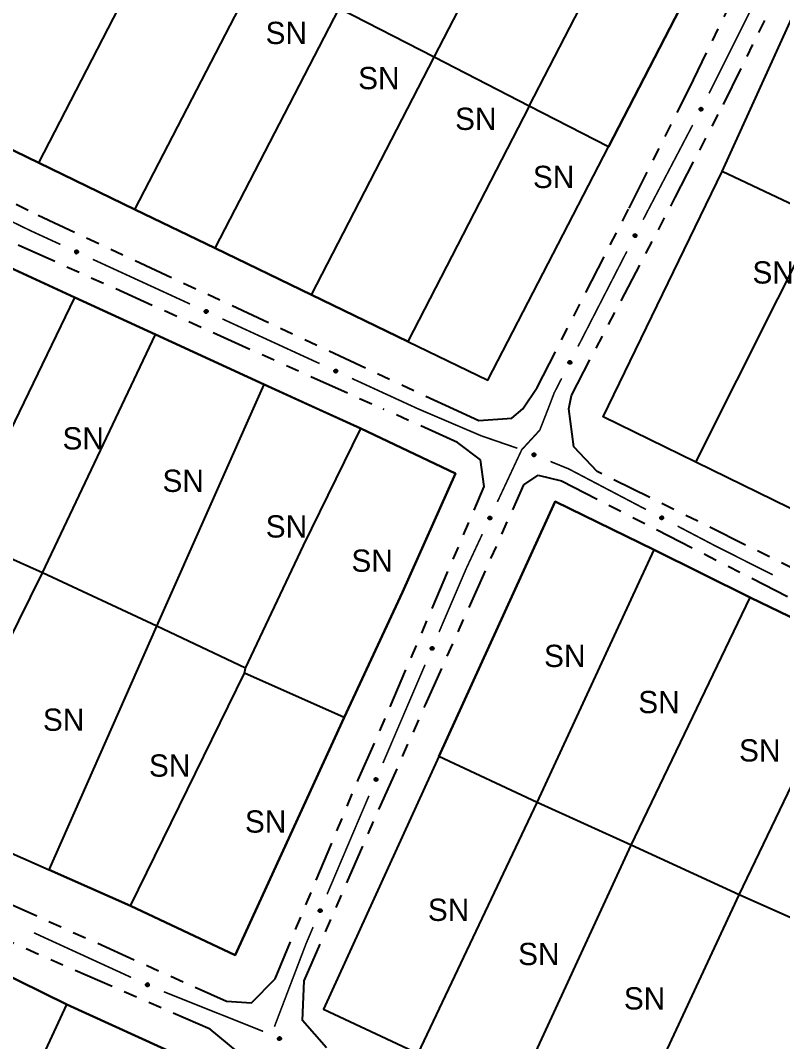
# Model space of a CAD drawing. Extents: x 203665 to 205970, y 4870865 to 4873745.
# Drawn here: x 205151.2 to 205236.7, y 4873229.3 to 4873343.9 of the extents above; entities that cross this region are included whole.
import ezdxf
from ezdxf.enums import TextEntityAlignment as Align

# ---------------------------------------------------------------- set-up
doc = ezdxf.new("R2010")
doc.units = 0
doc.header["$LTSCALE"] = 1.5
doc.header["$MEASUREMENT"] = 0
doc.linetypes.add('TRACO_25', pattern=[8, 3, -1, 1, -1, 1, -1])
for name, color, linetype in [('CD_MALHA_LOTES', 7, 'CONTINUOUS'), ('RU-QUADRA', 210, 'CONTINUOUS'), ('SV-EIXO-RUA-N-PAV', 6, 'CONTINUOUS'), ('SV-RUA-NAO-PAV', 7, 'CONTINUOUS'), ('Th_NmrPort', 1, 'CONTINUOUS')]:
    doc.layers.add(name, color=color, linetype=linetype)

msp = doc.modelspace()

# ---------------------------------------------------------------- linework, layer by layer
at = {"layer": 'CD_MALHA_LOTES', "linetype": 'Continuous', "flags": 128}
for points in [[(205197.585075, 4873339.765343), (205211.187871, 4873366.123618)], [(205208.245657, 4873334.268372), (205221.943674, 4873360.806744)], [(205230.906834, 4873356.37602), (205217.147501, 4873329.722563)], [(205153.238054, 4873327.924735), (205167.017197, 4873354.637187)], [(205229.883094, 4873326.952583), (205241.456047, 4873352.445776)], [(205164.033735, 4873322.693808), (205177.913708, 4873349.597317)], [(205173.030123, 4873318.334709), (205186.92018, 4873345.254068)], [(205197.585075, 4873339.765343), (205186.92018, 4873345.254068)], [(205183.82577, 4873313.103799), (205197.585075, 4873339.765343)], [(205208.245657, 4873334.268372), (205197.585075, 4873339.765343)], [(205208.245657, 4873334.268372), (205194.621399, 4873307.872898)], [(205217.147501, 4873329.722563), (205208.245657, 4873334.268372)], [(205153.238054, 4873327.924735), (205142.442355, 4873333.15567)], [(205203.617743, 4873303.51382), (205217.147501, 4873329.722563)], [(205164.033735, 4873322.693808), (205153.238054, 4873327.924735)], [(205216.5491, 4873299.401075), (205229.883094, 4873326.952583)], [(205240.736786, 4873321.834248), (205229.883094, 4873326.952583)], [(205173.030123, 4873318.334709), (205164.033735, 4873322.693808)], [(205226.933435, 4873294.316845), (205240.736786, 4873321.834248)], [(205183.82577, 4873313.103799), (205173.030123, 4873318.334709)], [(205146.559086, 4873317.730314), (205157.287552, 4873312.801602)], [(205144.36173, 4873286.056099), (205157.287552, 4873312.801602)], [(205157.287552, 4873312.801602), (205166.325986, 4873308.649299)], [(205194.621399, 4873307.872898), (205183.82577, 4873313.103799)], [(205153.651355, 4873281.912029), (205166.325986, 4873308.649299)], [(205166.325986, 4873308.649299), (205178.513735, 4873303.050184)], [(205194.621399, 4873307.872898), (205203.617743, 4873303.51382)], [(205166.497974, 4873275.903126), (205178.513735, 4873303.050184)], [(205178.513735, 4873303.050184), (205189.35943, 4873298.108438)], [(205226.933435, 4873294.316845), (205216.5491, 4873299.401075)], [(205182.936121, 4873284.985548), (205189.35943, 4873298.108438)], [(205189.35943, 4873298.108438), (205200, 4873293.066485)], [(205237.416462, 4873289.184295), (205226.933435, 4873294.316845)], [(205200, 4873293.066485), (205194.056043, 4873279.736392)], [(205198.107053, 4873261.296295), (205211.154794, 4873289.917146)], [(205211.154794, 4873289.917146), (205222.251114, 4873284.483776)], [(205153.651355, 4873281.912029), (205144.36173, 4873286.056099)], [(205176.443743, 4873271.206513), (205182.936121, 4873284.985548)], [(205209.126846, 4873256.130767), (205222.251114, 4873284.483776)], [(205222.251114, 4873284.483776), (205233.041328, 4873279.126932)], [(205140.286728, 4873254.8029), (205153.651355, 4873281.912029)], [(205166.497974, 4873275.903126), (205153.651355, 4873281.912029)], [(205194.056043, 4873279.736392), (205187.494598, 4873265.681086)], [(205219.687481, 4873251.34787), (205233.041328, 4873279.126932)], [(205233.041328, 4873279.126932), (205245.0177, 4873273.349193)], [(205154.411102, 4873248.586795), (205166.497974, 4873275.903126)], [(205176.443743, 4873271.206513), (205166.497974, 4873275.903126)], [(205231.816906, 4873245.761447), (205245.0177, 4873273.349193)], [(205176.305608, 4873270.65397), (205176.443743, 4873271.206513)], [(205163.528057, 4873244.511792), (205176.305608, 4873270.65397)], [(205187.494598, 4873265.681086), (205176.305608, 4873270.65397)], [(205187.494598, 4873265.681086), (205175.26959, 4873238.986364)], [(205198.107053, 4873261.296295), (205185.174102, 4873232.943285)], [(205209.126846, 4873256.130767), (205198.107053, 4873261.296295)], [(205195.811263, 4873227.969073), (205209.126846, 4873256.130767)], [(205219.687481, 4873251.34787), (205209.126846, 4873256.130767)], [(205140.286728, 4873254.8029), (205154.411102, 4873248.586795)], [(205206.563214, 4873222.880072), (205219.687481, 4873251.34787)], [(205231.816906, 4873245.761447), (205219.687481, 4873251.34787)], [(205163.528057, 4873244.511792), (205154.411102, 4873248.586795)], [(205218.501323, 4873217.140596), (205231.816906, 4873245.761447)], [(205243.295857, 4873240.634183), (205231.816906, 4873245.761447)], [(205175.26959, 4873238.986364), (205163.528057, 4873244.511792)], [(205145.605165, 4873238.749708), (205156.395685, 4873233.464555)], [(205145.054629, 4873209.075779), (205156.395685, 4873233.464555)], [(205156.395685, 4873233.464555), (205169.498459, 4873227.463705)], [(205185.174102, 4873232.943285), (205195.811263, 4873227.969073)]]:
    msp.add_lwpolyline(points, dxfattribs=at)
at = {"layer": 'RU-QUADRA', "linetype": 'Continuous', "flags": 128}
for points in [[(205142.442355, 4873333.15567), (205153.238054, 4873327.924735), (205164.033735, 4873322.693808), (205173.030123, 4873318.334709), (205183.82577, 4873313.103799), (205194.621399, 4873307.872898), (205203.617743, 4873303.51382), (205217.147501, 4873329.722563), (205230.906834, 4873356.37602), (205221.943674, 4873360.806744), (205211.187871, 4873366.123618), (205200.432056, 4873371.440499), (205191.468866, 4873375.871238), (205180.713028, 4873381.18813), (205169.957178, 4873386.505028), (205155.22, 4873393.79), (205144.355191, 4873398.873664)], [(205323.69735, 4873247.211118), (205314.847749, 4873251.567844), (205305.771235, 4873256.015336), (205296.967016, 4873260.009003), (205288.072032, 4873264.274964), (205279.857787, 4873268.404778), (205270.588803, 4873272.942926), (205259.739842, 4873278.25464), (205248.890881, 4873283.566353), (205237.416462, 4873289.184295), (205226.933435, 4873294.316845), (205216.5491, 4873299.401075), (205229.883094, 4873326.952583), (205241.456047, 4873352.445776), (205252.308851, 4873347.328497), (205263.161654, 4873342.211217), (205274.014458, 4873337.093937), (205284.867262, 4873331.976658), (205295.720065, 4873326.859378), (205304.964597, 4873322.559728), (205312.935615, 4873318.852391), (205322.527521, 4873314.391177)], [(205140.286728, 4873254.8029), (205154.411102, 4873248.586795), (205163.528057, 4873244.511792), (205175.26959, 4873238.986364), (205187.494598, 4873265.681086), (205194.056043, 4873279.736392), (205200, 4873293.066485), (205189.35943, 4873298.108438), (205184.674396, 4873300.219945), (205178.513735, 4873303.050184), (205166.325986, 4873308.649299), (205157.287552, 4873312.801602), (205146.559086, 4873317.730314)], [(205323.380673, 4873234.93297), (205313.355722, 4873239.830656), (205301.608929, 4873245.378816), (205290.28303, 4873251.118291), (205278.804079, 4873256.781241), (205267.057286, 4873262.482453), (205256.037493, 4873267.686244), (205245.0177, 4873273.349193), (205233.041328, 4873279.126932), (205222.251114, 4873284.483776), (205211.154794, 4873289.917146), (205198.107053, 4873261.296295), (205185.174102, 4873232.943285), (205195.811263, 4873227.969073)], [(205144.944521, 4873175.988522), (205157.716973, 4873203.240089), (205169.498459, 4873227.463705), (205156.395685, 4873233.464555), (205145.605165, 4873238.749708)]]:
    msp.add_lwpolyline(points, dxfattribs=at)
at = {"layer": 'SV-EIXO-RUA-N-PAV', "const_width": 0.18}
for points in [[(205233.756676, 4873346.399922), (205228.41931, 4873335.725191)], [(205226.58632, 4873332.170069), (205221.483568, 4873322.425228)], [(205144.845766, 4873323.944005), (205152.03897, 4873320.442888)], [(205221.428426, 4873322.319923), (205221.026142, 4873321.535985)], [(205221.483568, 4873322.425228), (205221.428426, 4873322.319923)], [(205152.03897, 4873320.442888), (205152.286077, 4873320.322616)], [(205152.286077, 4873320.322616), (205155.670326, 4873318.765758)], [(205219.199924, 4873317.977202), (205213.721273, 4873307.300856)], [(205159.304246, 4873317.094043), (205170.206004, 4873312.078901)], [(205173.839924, 4873310.407187), (205184.741683, 4873305.392045)], [(205188.375603, 4873303.720331), (205195.643442, 4873300.376903)], [(205211.438501, 4873302.852378), (205211.05141, 4873302.098045)], [(205211.895056, 4873303.742074), (205211.438501, 4873302.852378)], [(205211.05141, 4873302.098045), (205210.641996, 4873301.021097)], [(205210.641996, 4873301.021097), (205210.365625, 4873300.294114)], [(205195.643442, 4873300.376903), (205195.775963, 4873300.315939)], [(205195.775963, 4873300.315939), (205202.212935, 4873297.565415)], [(205210.365625, 4873300.294114), (205209.636882, 4873298.431607)], [(205209.636882, 4873298.431607), (205209.436885, 4873297.920456)], [(205202.212935, 4873297.565415), (205202.87869, 4873297.280938)], [(205202.87869, 4873297.280938), (205206.921821, 4873295.88904)], [(205209.436885, 4873297.920456), (205207.777925, 4873296.116067)], [(205207.777925, 4873296.116067), (205207.413555, 4873295.719755)], [(205207.413555, 4873295.719755), (205204.680081, 4873289.864762)], [(205210.635128, 4873294.403901), (205212.486637, 4873293.647651)], [(205212.486637, 4873293.647651), (205212.691841, 4873293.563835)], [(205212.691841, 4873293.563835), (205221.347366, 4873289.014353)], [(205224.88806, 4873287.153308), (205228.428753, 4873285.292263)], [(205202.987957, 4873286.240301), (205201.295833, 4873282.61584)], [(205228.428753, 4873285.292263), (205229.006441, 4873284.988622)], [(205229.006441, 4873284.988622), (205235.56627, 4873281.679159)], [(205201.178397, 4873282.364297), (205198.14156, 4873275.264086)], [(205201.295833, 4873282.61584), (205201.178397, 4873282.364297)], [(205196.568557, 4873271.586361), (205191.849548, 4873260.553186)], [(205190.276546, 4873256.875461), (205189.490044, 4873255.036598)], [(205189.475461, 4873255.002504), (205185.581814, 4873245.83194)], [(205189.490044, 4873255.036598), (205189.475461, 4873255.002504)], [(205184.018558, 4873242.150061), (205183.236931, 4873240.309122)], [(205163.612604, 4873236.496039), (205152.706649, 4873241.502051)], [(205183.211918, 4873240.250212), (205179.676062, 4873230.964642)], [(205183.236931, 4873240.309122), (205183.211918, 4873240.250212)], [(205178.417598, 4873230.436432), (205167.272652, 4873234.885045)]]:
    msp.add_lwpolyline(points, dxfattribs=at)
at = {"layer": 'SV-EIXO-RUA-N-PAV'}
for points in [[(205227.678265, 4873334.018079), (205227.693519, 4873333.97161), (205227.697127, 4873333.928553), (205227.689801, 4873333.891776), (205227.674852, 4873333.860964), (205227.656009, 4873333.831165), (205227.630382, 4873333.805313), (205227.595584, 4873333.782921), (205227.549077, 4873333.767291), (205227.504726, 4873333.766494), (205227.468285, 4873333.771748), (205227.43526, 4873333.785486), (205227.406618, 4873333.804276), (205227.380645, 4873333.831783), (205227.358296, 4873333.86727), (205227.343712, 4873333.914415), (205227.340464, 4873333.956651), (205227.348485, 4873333.992038), (205227.362506, 4873334.025152), (205227.382108, 4873334.055344), (205227.40741, 4873334.080576), (205227.44318, 4873334.103013), (205227.489903, 4873334.116791), (205227.531991, 4873334.120511), (205227.567482, 4873334.11299), (205227.599772, 4873334.098451), (205227.62989, 4873334.079915), (205227.65695, 4873334.055237), (205227.678265, 4873334.018079)], [(205220.276569, 4873319.834168), (205220.292207, 4873319.787827), (205220.296171, 4873319.744801), (205220.289148, 4873319.707964), (205220.274454, 4873319.67703), (205220.255857, 4873319.647077), (205220.230445, 4873319.621014), (205220.195833, 4873319.598335), (205220.149457, 4873319.582322), (205220.105114, 4873319.581158), (205220.068631, 4873319.586111), (205220.035493, 4873319.599575), (205220.006698, 4873319.618129), (205219.980498, 4873319.645421), (205219.957857, 4873319.680721), (205219.942884, 4873319.727744), (205219.939287, 4873319.769952), (205219.947016, 4873319.805404), (205219.960763, 4873319.838633), (205219.980115, 4873319.868986), (205220.005208, 4873319.894426), (205220.040791, 4873319.917157), (205220.087398, 4873319.931321), (205220.129455, 4873319.935389), (205220.165006, 4873319.92816), (205220.197415, 4873319.913889), (205220.227685, 4873319.895602), (205220.254948, 4873319.871148), (205220.276569, 4873319.834168)], [(205157.402761, 4873318.089955), (205157.448387, 4873318.107568), (205157.491203, 4873318.113375), (205157.528308, 4873318.107941), (205157.559844, 4873318.094589), (205157.590568, 4873318.077296), (205157.617698, 4873318.053026), (205157.641843, 4873318.01942), (205157.659833, 4873317.973774), (205157.662899, 4873317.929522), (205157.659518, 4873317.89286), (205157.647489, 4873317.859175), (205157.630189, 4873317.829609), (205157.604047, 4873317.802262), (205157.569751, 4873317.778126), (205157.523415, 4873317.761147), (205157.481401, 4873317.755742), (205157.445649, 4873317.76194), (205157.411861, 4873317.774248), (205157.380705, 4873317.792279), (205157.354211, 4873317.816256), (205157.329972, 4873317.85083), (205157.31382, 4873317.896787), (205157.30795, 4873317.938629), (205157.313646, 4873317.974458), (205157.326511, 4873318.007451), (205157.343482, 4873318.038478), (205157.366743, 4873318.066765), (205157.402761, 4873318.089955)], [(205171.938439, 4873311.403098), (205171.984066, 4873311.420711), (205172.026882, 4873311.426519), (205172.063986, 4873311.421085), (205172.095522, 4873311.407733), (205172.126247, 4873311.39044), (205172.153377, 4873311.36617), (205172.177522, 4873311.332564), (205172.195511, 4873311.286918), (205172.198578, 4873311.242666), (205172.195196, 4873311.206004), (205172.183167, 4873311.172318), (205172.165868, 4873311.142753), (205172.139726, 4873311.115405), (205172.10543, 4873311.091269), (205172.059094, 4873311.074291), (205172.017079, 4873311.068885), (205171.981328, 4873311.075084), (205171.947539, 4873311.087392), (205171.916384, 4873311.105423), (205171.889889, 4873311.1294), (205171.865651, 4873311.163974), (205171.849499, 4873311.20993), (205171.843629, 4873311.251773), (205171.849324, 4873311.287602), (205171.86219, 4873311.320594), (205171.87916, 4873311.351621), (205171.902421, 4873311.379909), (205171.938439, 4873311.403098)], [(205212.9717, 4873305.599039), (205212.987338, 4873305.552698), (205212.991302, 4873305.509672), (205212.984279, 4873305.472835), (205212.969585, 4873305.441902), (205212.950989, 4873305.411948), (205212.925577, 4873305.385885), (205212.890964, 4873305.363206), (205212.844588, 4873305.347193), (205212.800246, 4873305.346029), (205212.763763, 4873305.350982), (205212.730625, 4873305.364447), (205212.701829, 4873305.383), (205212.675629, 4873305.410292), (205212.652988, 4873305.445592), (205212.638015, 4873305.492615), (205212.634419, 4873305.534823), (205212.642147, 4873305.570275), (205212.655894, 4873305.603504), (205212.675247, 4873305.633857), (205212.700339, 4873305.659297), (205212.735922, 4873305.682029), (205212.78253, 4873305.696192), (205212.824586, 4873305.70026), (205212.860137, 4873305.693031), (205212.892547, 4873305.678761), (205212.922817, 4873305.660474), (205212.950079, 4873305.636019), (205212.9717, 4873305.599039)], [(205186.474118, 4873304.716242), (205186.519745, 4873304.733855), (205186.56256, 4873304.739663), (205186.599665, 4873304.734228), (205186.631201, 4873304.720877), (205186.661926, 4873304.703583), (205186.689056, 4873304.679314), (205186.7132, 4873304.645707), (205186.73119, 4873304.600061), (205186.734257, 4873304.55581), (205186.730875, 4873304.519148), (205186.718846, 4873304.485462), (205186.701546, 4873304.455896), (205186.675404, 4873304.428549), (205186.641109, 4873304.404413), (205186.594772, 4873304.387435), (205186.552758, 4873304.382029), (205186.517006, 4873304.388228), (205186.483218, 4873304.400535), (205186.452062, 4873304.418566), (205186.425568, 4873304.442543), (205186.401329, 4873304.477118), (205186.385178, 4873304.523074), (205186.379308, 4873304.564917), (205186.385003, 4873304.600745), (205186.397869, 4873304.633738), (205186.414839, 4873304.664765), (205186.4381, 4873304.693053), (205186.474118, 4873304.716242)], [(205208.69223, 4873295.316388), (205208.73705, 4873295.335964), (205208.779573, 4873295.343623), (205208.816878, 4873295.339804), (205208.848964, 4873295.327833), (205208.88041, 4873295.311888), (205208.908567, 4873295.288818), (205208.934147, 4873295.256291), (205208.9541, 4873295.211469), (205208.959083, 4873295.167392), (205208.957295, 4873295.130617), (205208.946739, 4873295.096442), (205208.930738, 4873295.066153), (205208.905807, 4873295.037698), (205208.872591, 4873295.012097), (205208.827034, 4873294.993124), (205208.785294, 4873294.985901), (205208.749307, 4873294.990543), (205208.715017, 4873295.001373), (205208.683108, 4873295.018036), (205208.655599, 4873295.040841), (205208.629883, 4873295.074331), (205208.611753, 4873295.119544), (205208.604073, 4873295.161092), (205208.608209, 4873295.197134), (205208.619632, 4873295.230654), (205208.63524, 4873295.262388), (205208.657252, 4873295.291658), (205208.69223, 4873295.316388)], [(205203.994546, 4873288.136155), (205204.011902, 4873288.09043), (205204.017469, 4873288.047582), (205204.011826, 4873288.010509), (205203.998297, 4873287.979048), (205203.980831, 4873287.948422), (205203.956409, 4873287.921428), (205203.922668, 4873287.897473), (205203.876921, 4873287.87974), (205203.832653, 4873287.876923), (205203.796011, 4873287.88051), (205203.762393, 4873287.892729), (205203.732925, 4873287.910194), (205203.705725, 4873287.93649), (205203.681783, 4873287.970921), (205203.665065, 4873288.017352), (205203.659896, 4873288.059396), (205203.666295, 4873288.095112), (205203.678793, 4873288.128831), (205203.696999, 4873288.159884), (205203.721124, 4873288.186243), (205203.755834, 4873288.210287), (205203.801881, 4873288.22618), (205203.843756, 4873288.231815), (205203.879552, 4873288.225918), (205203.912472, 4873288.212867), (205203.943403, 4873288.195723), (205203.971559, 4873288.172303), (205203.994546, 4873288.136155)], [(205223.041747, 4873288.24812), (205223.088239, 4873288.263302), (205223.131302, 4873288.266844), (205223.168068, 4873288.25946), (205223.198856, 4873288.244464), (205223.228626, 4873288.225574), (205223.254438, 4873288.199907), (205223.276776, 4873288.165074), (205223.292334, 4873288.118543), (205223.293062, 4873288.074191), (205223.287752, 4873288.037759), (205223.273963, 4873288.004754), (205223.255128, 4873287.976142), (205223.22758, 4873287.950211), (205223.192059, 4873287.927918), (205223.144892, 4873287.913407), (205223.102651, 4873287.910225), (205223.067276, 4873287.9183), (205223.034183, 4873287.932373), (205223.004022, 4873287.952022), (205222.97883, 4873287.977363), (205222.956448, 4873288.013168), (205222.942742, 4873288.059912), (205222.939088, 4873288.102006), (205222.946664, 4873288.137484), (205222.961253, 4873288.169752), (205222.979836, 4873288.199841), (205223.004556, 4873288.226863), (205223.041747, 4873288.24812)], [(205197.512773, 4873273.514039), (205197.531611, 4873273.468904), (205197.538572, 4873273.426261), (205197.534142, 4873273.389023), (205197.521646, 4873273.357138), (205197.505188, 4873273.325958), (205197.48166, 4873273.298183), (205197.448718, 4873273.27314), (205197.403574, 4873273.253924), (205197.359422, 4873273.249664), (205197.322682, 4873273.252055), (205197.288684, 4873273.26317), (205197.258661, 4873273.279665), (205197.230618, 4873273.305059), (205197.205565, 4873273.338691), (205197.187342, 4873273.384552), (205197.180804, 4873273.426405), (205197.186036, 4873273.462311), (205197.197427, 4873273.496419), (205197.21461, 4873273.528051), (205197.237863, 4873273.555182), (205197.27177, 4873273.580346), (205197.317274, 4873273.597732), (205197.358943, 4873273.60473), (205197.394912, 4873273.600004), (205197.42824, 4873273.588033), (205197.459714, 4873273.571907), (205197.488619, 4873273.549418), (205197.512773, 4873273.514039)], [(205191.220761, 4873258.803139), (205191.239599, 4873258.758004), (205191.246561, 4873258.715361), (205191.24213, 4873258.678123), (205191.229635, 4873258.646238), (205191.213177, 4873258.615058), (205191.189649, 4873258.587282), (205191.156706, 4873258.562239), (205191.111563, 4873258.543024), (205191.06741, 4873258.538764), (205191.03067, 4873258.541154), (205190.996672, 4873258.55227), (205190.96665, 4873258.568765), (205190.938607, 4873258.594159), (205190.913554, 4873258.627791), (205190.895331, 4873258.673652), (205190.888793, 4873258.715505), (205190.894024, 4873258.751411), (205190.905415, 4873258.785519), (205190.922598, 4873258.81715), (205190.945851, 4873258.844282), (205190.979759, 4873258.869445), (205191.025262, 4873258.886832), (205191.066931, 4873258.893829), (205191.102901, 4873258.889103), (205191.136228, 4873258.877133), (205191.167703, 4873258.861006), (205191.196608, 4873258.838517), (205191.220761, 4873258.803139)], [(205184.957664, 4873244.080233), (205184.976623, 4873244.035149), (205184.983697, 4873243.992524), (205184.979365, 4873243.955274), (205184.966954, 4873243.923356), (205184.950579, 4873243.892133), (205184.927124, 4873243.864295), (205184.894248, 4873243.839165), (205184.849156, 4873243.81983), (205184.805014, 4873243.815453), (205184.768268, 4873243.817746), (205184.734241, 4873243.828771), (205184.704175, 4873243.845187), (205184.676065, 4873243.870507), (205184.650923, 4873243.904072), (205184.632578, 4873243.949885), (205184.625929, 4873243.99172), (205184.631066, 4873244.02764), (205184.642366, 4873244.061778), (205184.659466, 4873244.093455), (205184.682647, 4873244.120648), (205184.716488, 4873244.145901), (205184.761945, 4873244.163408), (205184.803595, 4873244.170516), (205184.839577, 4873244.165885), (205184.872936, 4873244.154003), (205184.904453, 4873244.13796), (205184.933418, 4873244.115548), (205184.957664, 4873244.080233)], [(205165.514922, 4873235.50172), (205165.46931, 4873235.484069), (205165.426499, 4873235.478225), (205165.38939, 4873235.483629), (205165.357843, 4873235.496954), (205165.327104, 4873235.514222), (205165.299953, 4873235.538468), (205165.27578, 4873235.572055), (205165.257753, 4873235.617685), (205165.254649, 4873235.661934), (205165.258, 4873235.698599), (205165.270001, 4873235.732295), (205165.287276, 4873235.761875), (205165.313394, 4873235.789245), (205165.34767, 4873235.813409), (205165.393992, 4873235.830426), (205165.436002, 4873235.835867), (205165.471759, 4873235.829698), (205165.505557, 4873235.817419), (205165.536728, 4873235.799414), (205165.563242, 4873235.775459), (205165.58751, 4873235.740905), (205165.6037, 4873235.694963), (205165.609605, 4873235.653125), (205165.60394, 4873235.617291), (205165.591102, 4873235.584288), (205165.574158, 4873235.553247), (205165.55092, 4873235.52494), (205165.514922, 4873235.50172)], [(205180.326557, 4873229.466077), (205180.280568, 4873229.449433), (205180.237639, 4873229.444532), (205180.200658, 4873229.45075), (205180.169411, 4873229.464766), (205180.139059, 4873229.482705), (205180.112449, 4873229.507543), (205180.08902, 4873229.541653), (205180.072, 4873229.587669), (205180.06987, 4873229.631976), (205180.074026, 4873229.668558), (205180.086765, 4873229.701982), (205180.104686, 4873229.731175), (205180.131401, 4873229.757963), (205180.166199, 4873229.781368), (205180.212884, 4873229.797363), (205180.255004, 4873229.801879), (205180.290616, 4873229.794925), (205180.324137, 4873229.781906), (205180.354904, 4873229.76322), (205180.380885, 4873229.738688), (205180.404387, 4873229.703608), (205180.419563, 4873229.657321), (205180.424547, 4873229.615363), (205180.418095, 4873229.579663), (205180.404534, 4873229.54695), (205180.386912, 4873229.516289), (205180.363057, 4873229.4885), (205180.326557, 4873229.466077)]]:
    msp.add_lwpolyline(points, close=True, dxfattribs=at)
for points in [[(205227.382108, 4873334.055344), (205227.340464, 4873333.956651)], [(205227.40741, 4873334.080576), (205227.343712, 4873333.914415)], [(205227.393309, 4873334.06382), (205227.344631, 4873333.941444)], [(205227.424848, 4873334.085812), (205227.354192, 4873333.89793)], [(205227.44318, 4873334.103013), (205227.358296, 4873333.86727)], [(205227.466115, 4873334.105791), (205227.370429, 4873333.852461)], [(205227.489903, 4873334.116791), (205227.380645, 4873333.831783)], [(205227.509053, 4873334.117193), (205227.394896, 4873333.822706)], [(205227.531991, 4873334.120511), (205227.406618, 4873333.804276)], [(205227.547445, 4873334.114033), (205227.421895, 4873333.797787)], [(205227.567482, 4873334.11299), (205227.43526, 4873333.785486)], [(205227.582039, 4873334.103619), (205227.450273, 4873333.781387)], [(205227.599772, 4873334.098451), (205227.468285, 4873333.771748)], [(205227.614045, 4873334.08532), (205227.490393, 4873333.772701)], [(205227.62989, 4873334.079915), (205227.504726, 4873333.766494)], [(205227.6411, 4873334.063451), (205227.529418, 4873333.770749)], [(205227.65695, 4873334.055237), (205227.549077, 4873333.767291)], [(205227.665624, 4873334.036747), (205227.572298, 4873333.779101)], [(205227.678265, 4873334.018079), (205227.595584, 4873333.782921)], [(205227.685545, 4873333.992429), (205227.61604, 4873333.800864)], [(205227.693519, 4873333.97161), (205227.630382, 4873333.805313)], [(205227.695682, 4873333.947074), (205227.646428, 4873333.826539)], [(205227.697127, 4873333.928553), (205227.656009, 4873333.831165)], [(205219.980115, 4873319.868986), (205219.939287, 4873319.769952)], [(205220.005208, 4873319.894426), (205219.942884, 4873319.727744)], [(205219.991246, 4873319.877554), (205219.94358, 4873319.75478)], [(205220.022602, 4873319.899806), (205219.953499, 4873319.711347)], [(205220.040791, 4873319.917157), (205219.957857, 4873319.680721)], [(205220.063703, 4873319.920124), (205219.970112, 4873319.666013)], [(205220.087398, 4873319.931321), (205219.980498, 4873319.645421)], [(205220.106544, 4873319.931881), (205219.994824, 4873319.636462)], [(205220.129455, 4873319.935389), (205220.006698, 4873319.618129)], [(205220.144961, 4873319.929038), (205220.022027, 4873319.611766)], [(205220.165006, 4873319.92816), (205220.035493, 4873319.599575)], [(205220.179641, 4873319.91891), (205220.05054, 4873319.595601)], [(205220.197415, 4873319.913889), (205220.068631, 4873319.586111)], [(205220.211796, 4873319.900876), (205220.09073, 4873319.587246)], [(205220.227685, 4873319.895602), (205220.105114, 4873319.581158)], [(205220.239031, 4873319.879232), (205220.12977, 4873319.585617)], [(205220.254948, 4873319.871148), (205220.149457, 4873319.582322)], [(205220.263775, 4873319.852731), (205220.17258, 4873319.594323)], [(205220.276569, 4873319.834168), (205220.195833, 4873319.598335)], [(205220.284061, 4873319.808579), (205220.216141, 4873319.616446)], [(205220.292207, 4873319.787827), (205220.230445, 4873319.621014)], [(205220.294572, 4873319.76331), (205220.246315, 4873319.642372)], [(205220.296171, 4873319.744801), (205220.255857, 4873319.647077)], [(205157.30795, 4873317.938629), (205157.630189, 4873317.829609)], [(205157.312438, 4873317.915891), (205157.612383, 4873317.816959)], [(205157.313629, 4873317.954395), (205157.635888, 4873317.845198)], [(205157.313646, 4873317.974458), (205157.647489, 4873317.859175)], [(205157.31382, 4873317.896787), (205157.604047, 4873317.802262)], [(205157.322258, 4873317.989477), (205157.650814, 4873317.874379)], [(205157.326024, 4873317.873593), (205157.58392, 4873317.791001)], [(205157.326511, 4873318.007451), (205157.659518, 4873317.89286)], [(205157.329972, 4873317.85083), (205157.569751, 4873317.778126)], [(205157.338895, 4873318.022377), (205157.657434, 4873317.91489)], [(205157.343482, 4873318.038478), (205157.662899, 4873317.929522)], [(205157.348089, 4873317.833403), (205157.539341, 4873317.772457)], [(205157.354211, 4873317.816256), (205157.523415, 4873317.761147)], [(205157.35935, 4873318.050516), (205157.657386, 4873317.953964)], [(205157.366743, 4873318.066765), (205157.659833, 4873317.973774)], [(205157.371666, 4873317.803031), (205157.496375, 4873317.760681)], [(205157.380705, 4873317.792279), (205157.481401, 4873317.755742)], [(205157.384764, 4873318.076375), (205157.64685, 4873317.996361)], [(205157.402761, 4873318.089955), (205157.641843, 4873318.01942)], [(205157.428004, 4873318.098539), (205157.622876, 4873318.038931)], [(205157.448387, 4873318.107568), (205157.617698, 4873318.053026)], [(205157.47278, 4873318.110984), (205157.595679, 4873318.067965)], [(205157.491203, 4873318.113375), (205157.590568, 4873318.077296)], [(205171.843629, 4873311.251773), (205172.165868, 4873311.142753)], [(205171.848117, 4873311.229034), (205172.148062, 4873311.130102)], [(205171.849308, 4873311.267538), (205172.171566, 4873311.158341)], [(205171.849324, 4873311.287602), (205172.183167, 4873311.172318)], [(205171.849499, 4873311.20993), (205172.139726, 4873311.115405)], [(205171.857937, 4873311.30262), (205172.186492, 4873311.187522)], [(205171.861703, 4873311.186737), (205172.119598, 4873311.104145)], [(205171.86219, 4873311.320594), (205172.195196, 4873311.206004)], [(205171.865651, 4873311.163974), (205172.10543, 4873311.091269)], [(205171.874574, 4873311.33552), (205172.193113, 4873311.228034)], [(205171.87916, 4873311.351621), (205172.198578, 4873311.242666)], [(205171.883767, 4873311.146547), (205172.07502, 4873311.085601)], [(205171.889889, 4873311.1294), (205172.059094, 4873311.074291)], [(205171.895029, 4873311.36366), (205172.193064, 4873311.267108)], [(205171.902421, 4873311.379909), (205172.195511, 4873311.286918)], [(205171.907345, 4873311.116175), (205172.032053, 4873311.073825)], [(205171.916384, 4873311.105423), (205172.017079, 4873311.068885)], [(205171.920443, 4873311.389518), (205172.182528, 4873311.309504)], [(205171.938439, 4873311.403098), (205172.177522, 4873311.332564)], [(205171.963682, 4873311.411682), (205172.158555, 4873311.352075)], [(205171.984066, 4873311.420711), (205172.153377, 4873311.36617)], [(205172.008459, 4873311.424127), (205172.131357, 4873311.381108)], [(205172.026882, 4873311.426519), (205172.126247, 4873311.39044)], [(205212.675247, 4873305.633857), (205212.634419, 4873305.534823)], [(205212.700339, 4873305.659297), (205212.638015, 4873305.492615)], [(205212.686377, 4873305.642425), (205212.638711, 4873305.519651)], [(205212.717733, 4873305.664677), (205212.648631, 4873305.476218)], [(205212.735922, 4873305.682029), (205212.652988, 4873305.445592)], [(205212.758834, 4873305.684996), (205212.665243, 4873305.430884)], [(205212.78253, 4873305.696192), (205212.675629, 4873305.410292)], [(205212.801676, 4873305.696752), (205212.689955, 4873305.401333)], [(205212.824586, 4873305.70026), (205212.701829, 4873305.383)], [(205212.840093, 4873305.693909), (205212.717158, 4873305.376637)], [(205212.860137, 4873305.693031), (205212.730625, 4873305.364447)], [(205212.874772, 4873305.683782), (205212.745672, 4873305.360472)], [(205212.892547, 4873305.678761), (205212.763763, 4873305.350982)], [(205212.906927, 4873305.665747), (205212.785862, 4873305.352117)], [(205212.922817, 4873305.660474), (205212.800246, 4873305.346029)], [(205212.934163, 4873305.644103), (205212.824902, 4873305.350488)], [(205212.950079, 4873305.636019), (205212.844588, 4873305.347193)], [(205212.958906, 4873305.617602), (205212.867712, 4873305.359194)], [(205212.9717, 4873305.599039), (205212.890964, 4873305.363206)], [(205212.979193, 4873305.573451), (205212.911272, 4873305.381318)], [(205212.987338, 4873305.552698), (205212.925577, 4873305.385885)], [(205212.989703, 4873305.528181), (205212.941447, 4873305.407243)], [(205212.991302, 4873305.509672), (205212.950989, 4873305.411948)], [(205186.379308, 4873304.564917), (205186.701546, 4873304.455896)], [(205186.383796, 4873304.542178), (205186.68374, 4873304.443246)], [(205186.384987, 4873304.580682), (205186.707245, 4873304.471485)], [(205186.385003, 4873304.600745), (205186.718846, 4873304.485462)], [(205186.385178, 4873304.523074), (205186.675404, 4873304.428549)], [(205186.393615, 4873304.615764), (205186.722171, 4873304.500666)], [(205186.397381, 4873304.499881), (205186.655277, 4873304.417288)], [(205186.397869, 4873304.633738), (205186.730875, 4873304.519148)], [(205186.401329, 4873304.477118), (205186.641109, 4873304.404413)], [(205186.410252, 4873304.648664), (205186.728792, 4873304.541178)], [(205186.414839, 4873304.664765), (205186.734257, 4873304.55581)], [(205186.419446, 4873304.459691), (205186.610698, 4873304.398744)], [(205186.425568, 4873304.442543), (205186.594772, 4873304.387435)], [(205186.430708, 4873304.676804), (205186.728743, 4873304.580252)], [(205186.4381, 4873304.693053), (205186.73119, 4873304.600061)], [(205186.443023, 4873304.429318), (205186.567732, 4873304.386969)], [(205186.452062, 4873304.418566), (205186.552758, 4873304.382029)], [(205186.456121, 4873304.702662), (205186.718207, 4873304.622648)], [(205186.474118, 4873304.716242), (205186.7132, 4873304.645707)], [(205186.499361, 4873304.724826), (205186.694233, 4873304.665219)], [(205186.519745, 4873304.733855), (205186.689056, 4873304.679314)], [(205186.544138, 4873304.737271), (205186.667036, 4873304.694252)], [(205186.56256, 4873304.739663), (205186.661926, 4873304.703583)], [(205208.604073, 4873295.161092), (205208.930738, 4873295.066153)], [(205208.608209, 4873295.197134), (205208.946739, 4873295.096442)], [(205208.609063, 4873295.177089), (205208.935755, 4873295.081974)], [(205208.609544, 4873295.13857), (205208.913497, 4873295.052743)], [(205208.611753, 4873295.119544), (205208.905807, 4873295.037698)], [(205208.616162, 4873295.212512), (205208.949401, 4873295.111776)], [(205208.619632, 4873295.230654), (205208.957295, 4873295.130617)], [(205208.624951, 4873295.096902), (205208.886187, 4873295.025575)], [(205208.629883, 4873295.074331), (205208.872591, 4873295.012097)], [(205208.631356, 4873295.246103), (205208.954258, 4873295.152536)], [(205208.63524, 4873295.262388), (205208.959083, 4873295.167392)], [(205208.648739, 4873295.057706), (205208.842455, 4873295.005114)], [(205208.650571, 4873295.275104), (205208.952515, 4873295.191571)], [(205208.655599, 4873295.040841), (205208.827034, 4873294.993124)], [(205208.657252, 4873295.291658), (205208.9541, 4873295.211469)], [(205208.673612, 4873295.028386), (205208.80004, 4873294.991486)], [(205208.674839, 4873295.30204), (205208.940149, 4873295.233471)], [(205208.683108, 4873295.018036), (205208.785294, 4873294.985901)], [(205208.69223, 4873295.316388), (205208.934147, 4873295.256291)], [(205208.717077, 4873295.326059), (205208.914351, 4873295.274961)], [(205208.73705, 4873295.335964), (205208.908567, 4873295.288818)], [(205208.761271, 4873295.340435), (205208.88592, 4873295.302788)], [(205208.779573, 4873295.343623), (205208.88041, 4873295.311888)], [(205203.696999, 4873288.159884), (205203.659896, 4873288.059396)], [(205203.707801, 4873288.168863), (205203.664751, 4873288.044394)], [(205203.721124, 4873288.186243), (205203.665065, 4873288.017352)], [(205203.738306, 4873288.192269), (205203.676285, 4873288.001362)], [(205203.755834, 4873288.210287), (205203.681783, 4873287.970921)], [(205203.778619, 4873288.214107), (205203.694578, 4873287.95668)], [(205203.801881, 4873288.22618), (205203.705725, 4873287.93649)], [(205203.820993, 4873288.227455), (205203.720375, 4873287.928071)], [(205203.843756, 4873288.231815), (205203.732925, 4873287.910194)], [(205203.859489, 4873288.226047), (205203.748481, 4873287.904408)], [(205203.879552, 4873288.225918), (205203.762393, 4873287.892729)], [(205203.894522, 4873288.217221), (205203.777578, 4873287.889318)], [(205203.912472, 4873288.212867), (205203.796011, 4873287.88051)], [(205203.927328, 4873288.200399), (205203.818052, 4873287.88247)], [(205203.943403, 4873288.195723), (205203.832653, 4873287.876923)], [(205203.955352, 4873288.179787), (205203.857126, 4873287.882299)], [(205203.971559, 4873288.172303), (205203.876921, 4873287.87974)], [(205203.981067, 4873288.154228), (205203.899581, 4873287.892596)], [(205203.994546, 4873288.136155), (205203.922668, 4873287.897473)], [(205204.002988, 4873288.110864), (205203.942285, 4873287.91633)], [(205204.011902, 4873288.09043), (205203.956409, 4873287.921428)], [(205204.015181, 4873288.066018), (205203.971471, 4873287.943364)], [(205204.017469, 4873288.047582), (205203.980831, 4873287.948422)], [(205222.939088, 4873288.102006), (205223.255128, 4873287.976142)], [(205222.94237, 4873288.079062), (205223.236679, 4873287.964449)], [(205222.942742, 4873288.059912), (205223.22758, 4873287.950211)], [(205222.94559, 4873288.11745), (205223.261641, 4873287.991408)], [(205222.946664, 4873288.137484), (205223.273963, 4873288.004754)], [(205222.953706, 4873288.036107), (205223.206887, 4873287.940028)], [(205222.956057, 4873288.152028), (205223.278085, 4873288.019762)], [(205222.956448, 4873288.013168), (205223.192059, 4873287.927918)], [(205222.961253, 4873288.169752), (205223.287752, 4873288.037759)], [(205222.97362, 4873287.994809), (205223.161392, 4873287.923861)], [(205222.974406, 4873288.184005), (205223.286833, 4873288.059868)], [(205222.97883, 4873287.977363), (205223.144892, 4873287.913407)], [(205222.979836, 4873288.199841), (205223.293062, 4873288.074191)], [(205222.995563, 4873287.963236), (205223.117864, 4873287.914368)], [(205222.996317, 4873288.211026), (205223.288845, 4873288.09889)], [(205223.004556, 4873288.226863), (205223.292334, 4873288.118543)], [(205223.023059, 4873288.235508), (205223.28056, 4873288.141783)], [(205223.041747, 4873288.24812), (205223.276776, 4873288.165074)], [(205223.067408, 4873288.255361), (205223.258865, 4873288.185559)], [(205223.088239, 4873288.263302), (205223.254438, 4873288.199907)], [(205223.112778, 4873288.265427), (205223.233237, 4873288.215986)], [(205223.131302, 4873288.266844), (205223.228626, 4873288.225574)], [(205223.004022, 4873287.952022), (205223.102651, 4873287.910225)], [(205197.21461, 4873273.528051), (205197.180804, 4873273.426405)], [(205197.225114, 4873273.537376), (205197.186146, 4873273.41157)], [(205197.237863, 4873273.555182), (205197.187342, 4873273.384552)], [(205197.254839, 4873273.561765), (205197.199078, 4873273.368937)], [(205197.27177, 4873273.580346), (205197.205565, 4873273.338691)], [(205197.294419, 4873273.584907), (205197.218819, 4873273.324875)], [(205197.317274, 4873273.597732), (205197.230618, 4873273.305059)], [(205197.336334, 4873273.599629), (205197.245535, 4873273.297123)], [(205197.358943, 4873273.60473), (205197.258661, 4873273.279665)], [(205197.374856, 4873273.599478), (205197.274398, 4873273.27439)], [(205197.394912, 4873273.600004), (205197.288684, 4873273.26317)], [(205197.410158, 4873273.5918), (205197.303972, 4873273.260257)], [(205197.42824, 4873273.588033), (205197.322682, 4873273.252055)], [(205197.443495, 4873273.576057), (205197.344647, 4873273.254732)], [(205197.459714, 4873273.571907), (205197.359422, 4873273.249664)], [(205197.472177, 4873273.556369), (205197.383706, 4873273.255835)], [(205197.488619, 4873273.549418), (205197.403574, 4873273.253924)], [(205197.498712, 4873273.531663), (205197.425802, 4873273.267512)], [(205197.512773, 4873273.514039), (205197.448718, 4873273.27314)], [(205197.522035, 4873273.489037), (205197.46771, 4873273.292626)], [(205197.531611, 4873273.468904), (205197.48166, 4873273.298183)], [(205197.535684, 4873273.444613), (205197.495999, 4873273.320598)], [(205197.538572, 4873273.426261), (205197.505188, 4873273.325958)], [(205190.922598, 4873258.81715), (205190.888793, 4873258.715505)], [(205190.933103, 4873258.826476), (205190.894135, 4873258.70067)], [(205190.945851, 4873258.844282), (205190.895331, 4873258.673652)], [(205190.962827, 4873258.850865), (205190.907066, 4873258.658037)], [(205190.979759, 4873258.869445), (205190.913554, 4873258.627791)], [(205191.002407, 4873258.874006), (205190.926807, 4873258.613975)], [(205191.025262, 4873258.886832), (205190.938607, 4873258.594159)], [(205191.044322, 4873258.888729), (205190.953524, 4873258.586223)], [(205191.066931, 4873258.893829), (205190.96665, 4873258.568765)], [(205191.082844, 4873258.888578), (205190.982387, 4873258.563489)], [(205191.102901, 4873258.889103), (205190.996672, 4873258.55227)], [(205191.118146, 4873258.880899), (205191.01196, 4873258.549356)], [(205191.136228, 4873258.877133), (205191.03067, 4873258.541154)], [(205191.151483, 4873258.865156), (205191.052636, 4873258.543832)], [(205191.167703, 4873258.861006), (205191.06741, 4873258.538764)], [(205191.180165, 4873258.845468), (205191.091694, 4873258.544935)], [(205191.196608, 4873258.838517), (205191.111563, 4873258.543024)], [(205191.2067, 4873258.820762), (205191.133791, 4873258.556612)], [(205191.220761, 4873258.803139), (205191.156706, 4873258.562239)], [(205191.230023, 4873258.778137), (205191.175698, 4873258.581726)], [(205191.239599, 4873258.758004), (205191.189649, 4873258.587282)], [(205191.243673, 4873258.733712), (205191.203987, 4873258.609697)], [(205191.246561, 4873258.715361), (205191.213177, 4873258.615058)], [(205184.659466, 4873244.093455), (205184.625929, 4873243.99172)], [(205184.669945, 4873244.102808), (205184.631311, 4873243.976899)], [(205184.682647, 4873244.120648), (205184.632578, 4873243.949885)], [(205184.699605, 4873244.127276), (205184.644355, 4873243.934301)], [(205184.716488, 4873244.145901), (205184.650923, 4873243.904072)], [(205184.739124, 4873244.150522), (205184.664213, 4873243.890291)], [(205184.761945, 4873244.163408), (205184.676065, 4873243.870507)], [(205184.781, 4873244.165356), (205184.691003, 4873243.86261)], [(205184.803595, 4873244.170516), (205184.704175, 4873243.845187)], [(205184.819522, 4873244.165307), (205184.719926, 4873243.839953)], [(205184.839577, 4873244.165885), (205184.734241, 4873243.828771)], [(205184.854844, 4873244.157722), (205184.749537, 4873243.825899)], [(205184.872936, 4873244.154003), (205184.768268, 4873243.817746)], [(205184.888223, 4873244.142067), (205184.790227, 4873243.820482)], [(205184.904453, 4873244.13796), (205184.805014, 4873243.815453)], [(205184.916957, 4873244.122455), (205184.829282, 4873243.821689)], [(205184.933418, 4873244.115548), (205184.849156, 4873243.81983)], [(205184.943557, 4873244.097819), (205184.871348, 4873243.833477)], [(205184.957664, 4873244.080233), (205184.894248, 4873243.839165)], [(205184.966993, 4873244.055256), (205184.913189, 4873243.858702)], [(205184.976623, 4873244.035149), (205184.927124, 4873243.864295)], [(205184.98076, 4873244.010868), (205184.941403, 4873243.886748)], [(205184.983697, 4873243.992524), (205184.950579, 4873243.892133)], [(205165.574158, 4873235.553247), (205165.254649, 4873235.661934)], [(205165.55092, 4873235.52494), (205165.257753, 4873235.617685)], [(205165.591102, 4873235.584288), (205165.258, 4873235.698599)], [(205165.578731, 4873235.569352), (205165.260101, 4873235.676571)], [(205165.558299, 4873235.541195), (205165.260183, 4873235.637497)], [(205165.59534, 4873235.602266), (205165.266688, 4873235.717088)], [(205165.60394, 4873235.617291), (205165.270001, 4873235.732295)], [(205165.532907, 4873235.515315), (205165.270754, 4873235.595109)], [(205165.514922, 4873235.50172), (205165.27578, 4873235.572055)], [(205165.603939, 4873235.637355), (205165.28159, 4873235.746282)], [(205165.609605, 4873235.653125), (205165.287276, 4873235.761875)], [(205165.489686, 4873235.493115), (205165.294764, 4873235.552559)], [(205165.46931, 4873235.484069), (205165.299953, 4873235.538468)], [(205165.605098, 4873235.675859), (205165.305071, 4873235.77454)], [(205165.6037, 4873235.694963), (205165.313394, 4873235.789245)], [(205165.44492, 4873235.480632), (205165.321985, 4873235.523549)], [(205165.426499, 4873235.478225), (205165.327104, 4873235.514222)], [(205165.591477, 4873235.718145), (205165.333512, 4873235.800522)], [(205165.58751, 4873235.740905), (205165.34767, 4873235.813409)], [(205165.569379, 4873235.758317), (205165.378075, 4873235.819103)], [(205165.563242, 4873235.775459), (205165.393992, 4873235.830426)], [(205165.545776, 4873235.78867), (205165.421032, 4873235.830915)], [(205165.536728, 4873235.799414), (205165.436002, 4873235.835867)], [(205180.386912, 4873229.516289), (205180.06987, 4873229.631976)], [(205180.363057, 4873229.4885), (205180.072, 4873229.587669)], [(205180.404534, 4873229.54695), (205180.074026, 4873229.668558)], [(205180.370792, 4873229.504589), (205180.074865, 4873229.607423)], [(205180.391838, 4873229.532289), (205180.075643, 4873229.646489)], [(205180.409167, 4873229.56483), (205180.083119, 4873229.686852)], [(205180.344837, 4873229.479273), (205180.084502, 4873229.564813)], [(205180.418095, 4873229.579663), (205180.086765, 4873229.701982)], [(205180.326557, 4873229.466077), (205180.08902, 4873229.541653)], [(205180.418536, 4873229.599722), (205180.098659, 4873229.71571)], [(205180.424547, 4873229.615363), (205180.104686, 4873229.731175)], [(205180.301138, 4873229.458029), (205180.10757, 4873229.521745)], [(205180.280568, 4873229.449433), (205180.112449, 4873229.507543)], [(205180.420541, 4873229.638192), (205180.122756, 4873229.743446)], [(205180.419563, 4873229.657321), (205180.131401, 4873229.757963)], [(205180.407853, 4873229.680767), (205180.151762, 4873229.768796)], [(205180.404387, 4873229.703608), (205180.166199, 4873229.781368)], [(205180.386643, 4873229.721415), (205180.196722, 4873229.786393)], [(205180.380885, 4873229.738688), (205180.212884, 4873229.797363)], [(205180.363713, 4873229.752279), (205180.239929, 4873229.797257)], [(205180.354904, 4873229.76322), (205180.255004, 4873229.801879)], [(205180.256108, 4873229.446534), (205180.134147, 4873229.492143)], [(205180.237639, 4873229.444532), (205180.139059, 4873229.482705)]]:
    msp.add_lwpolyline(points, dxfattribs=at)
at = {"layer": 'SV-RUA-NAO-PAV', "linetype": 'TRACO_25'}
for points in [[(205030.53906, 4873300.296469, 6.313179), (205020.968887, 4873304.803073, 6.964069), (204978.202378, 4873323.800952, 6.964069), (204953.805847, 4873334.638458, 7.367446), (204925.96, 4873348.05, 7.35772), (204906.21, 4873356.25, 7.279913), (204901.41, 4873359.98, 7.07567), (204899.6, 4873364.15, 6.95896), (204900.83, 4873369.09, 6.861701), (204929.5, 4873426.14, 7.338269), (204931.21, 4873426.92, 7.386898), (204933.42, 4873425.49, 7.425801), (204935.85, 4873422.83, 7.445253), (204978, 4873401.89, 7.425801), (205073.582549, 4873356.493923, 6.735265), (205140.767092, 4873323.692057, 6.747106), (205150.935481, 4873318.727491, 6.579453), (205191.871973, 4873300.29383, 6.579453)], [(205207.551038, 4873300.293573, 6.293456), (205209.143726, 4873302.699055, 6.293456), (205219.45552, 4873322.844941, 6.372351), (205226.173519, 4873336.214896, 6.372351), (205231.91, 4873347.99, 5.996099), (205233.55, 4873355.53, 6.035003), (205232.79, 4873360.43, 6.093358), (205229.1, 4873363.81, 6.11281), (205203.37, 4873375.58, 6.287876), (205142.53, 4873403.17, 6.307327)], [(205212.687534, 4873300.293489, 6.372351), (205212.976932, 4873301.825106, 6.372351), (205224.625355, 4873324.021637, 6.372351), (205230.023126, 4873334.484586, 6.141987), (205235.48, 4873345.54, 6.015551), (205236.86, 4873352.78, 5.996099), (205236.5, 4873357.16, 5.976648), (205236.94, 4873358.84, 5.957196), (205238.47, 4873359, 5.889115), (205240.53, 4873358.39, 5.859938), (205265.061912, 4873346.173617, 5.850212), (205315.991173, 4873322.4624, 5.504498), (205333.785199, 4873314.178007, 5.504498), (205340.841966, 4873310.742639, 5.504498), (205362.311132, 4873300.291041, 4.232306)], [(205142.645357, 4873327.273335, 6.401937), (205153.178893, 4873322.050094, 6.401937), (205199.768968, 4873300.2937, 6.283594)], [(205030.53906, 4873300.296469, 6.313179), (205116.079737, 4873260.015276, 6.313179), (205174.303796, 4873233.820585, 6.283594), (205177.123208, 4873233.63043, 6.283594), (205179.741864, 4873236.320481, 6.283594), (205189.083015, 4873258.683818, 6.283594), (205192.669271, 4873266.86048, 6.283594), (205203.201155, 4873291.593036, 6.263869), (205202.770415, 4873294.603261, 6.263869), (205200.200459, 4873296.543521, 6.263869), (205191.871973, 4873300.29383, 6.579453)], [(205199.768968, 4873300.2937, 6.283594), (205202.589232, 4873299.003567, 6.283594), (205206.313976, 4873299.280456, 6.283594), (205207.551038, 4873300.293573, 6.293456)], [(205362.311132, 4873300.291041, 4.232306), (205436.715752, 4873264.069458, 4.232306), (205438.746379, 4873260.159092, 4.242167), (205437.129245, 4873251.178567, 4.340787), (205423.556437, 4873200.475824, 4.064652), (205420.048119, 4873197.295786, 4.163271), (205415.071217, 4873196.363657, 4.261891), (205356.424291, 4873227.070989, 5.336845), (205322.347893, 4873241.953704, 5.642566), (205264.773442, 4873269.028422, 6.254007), (205215.877804, 4873293.282514, 6.372351), (205213.237631, 4873296.062834, 6.372351), (205212.687534, 4873300.293489, 6.372351)], [(205150.736491, 4873171.497559, 5.849667), (205175.815792, 4873225.409941, 6.21456), (205175.515092, 4873228.170142, 6.21456), (205172.455092, 4873230.670465, 6.096216), (205113.791284, 4873256.325141, 6.372351)]]:
    msp.add_polyline3d(points, dxfattribs=at)
msp.add_polyline3d([(205256.025829, 4873195.71391, 5.938425), (205185.522696, 4873228.60967, 6.125802), (205182.832462, 4873231.65001, 6.125802), (205183.001182, 4873236.110303, 6.145526), (205191.593394, 4873255.814814, 6.145526), (205196.614151, 4873267.075655, 6.145526), (205207.650094, 4873291.772825, 6.273731), (205209.249422, 4873292.882819, 6.273731), (205211.85901, 4873292.232644, 6.303318), (205262.504717, 4873266.298351, 6.263869), (205321.489243, 4873237.803467, 5.682014), (205355.4558, 4873222.440725, 5.56367), (205404.931576, 4873197.216539, 4.55775), (205419.240623, 4873188.955263, 4.113962), (205420.911145, 4873185.71496, 4.113962), (205419.482825, 4873180.844703, 4.252029), (205398.359545, 4873138.00287, 4.587336), (205394.031652, 4873133.962815, 4.567612), (205389.012804, 4873133.923064, 4.715541), (205383.52345, 4873136.083485, 4.764851), (205337.567795, 4873157.997271, 5.356569)], close=True, dxfattribs=at)

# ---------------------------------------------------------------- texts
at = {"layer": 'Th_NmrPort', "color": 1}
for p in [(205178.68377, 4873342.502417), (205189.06253, 4873337.436593), (205199.935517, 4873332.864997), (205208.664656, 4873326.342605), (205233.287245, 4873315.622671), (205155.907788, 4873297.000077), (205167.121024, 4873292.235321), (205178.699012, 4873287.114726), (205188.309769, 4873283.270423), (205209.916673, 4873272.580557), (205220.478232, 4873267.401652), (205153.711043, 4873265.421874), (205231.78585, 4873261.97732), (205165.603544, 4873260.275664), (205176.36924, 4873253.99333), (205196.883527, 4873244.084357), (205207.003285, 4873239.126353), (205218.863154, 4873234.143822)]:
    msp.add_text('SN', height=2.5, dxfattribs=at).set_placement(p, align=Align.MIDDLE_LEFT)

doc.saveas('drawing.dxf')
